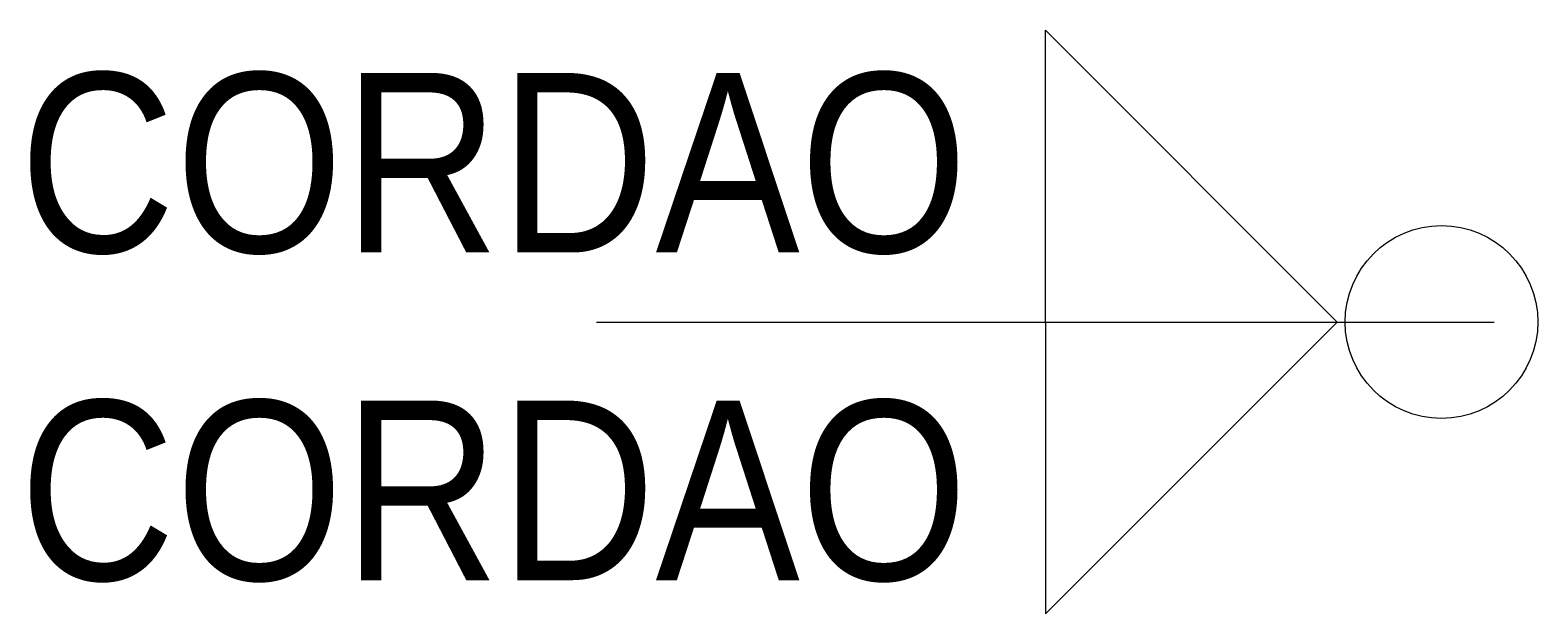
# Model space of a CAD drawing. Extents: x -16.3 to 0.5, y -3.2 to 3.2.
import ezdxf
from ezdxf.enums import TextEntityAlignment as Align

# ---------------------------------------------------------------- set-up
doc = ezdxf.new("R2010")
doc.units = 0
doc.header["$LTSCALE"] = 7
doc.header["$MEASUREMENT"] = 0
doc.layers.add('EME-SOLDAS', color=11, linetype='CONTINUOUS')
doc.styles.add('REGUA', font='IC-Romans.shx', dxfattribs={"width": 0.9})

msp = doc.modelspace()

# ---------------------------------------------------------------- linework, layer by layer
at = {"layer": 'EME-SOLDAS', "color": 1, "linetype": 'Continuous'}
for p, q in [((-5, 0), (-5, 3.25)), ((-1.75, 0), (-5, 3.25)), ((-10, 0), (0, 0)), ((-5, 0), (-5, -3.25)), ((-1.75, 0), (-5, -3.25))]:
    msp.add_line(p, q, dxfattribs=at)
at = {"layer": 'EME-SOLDAS', "color": 1}
msp.add_circle((-0.588, 0), 1.073, dxfattribs=at)

# ---------------------------------------------------------------- texts
at = {"layer": 'EME-SOLDAS', "color": 2, "style": 'REGUA', "width": 0.9}
for p in [(-5.863, 0.174), (-5.863, -3.475)]:
    msp.add_attdef('CORDAO', text='CORDAO', height=2, dxfattribs=at).set_placement(p, align=Align.BOTTOM_RIGHT)

doc.saveas('drawing.dxf')
